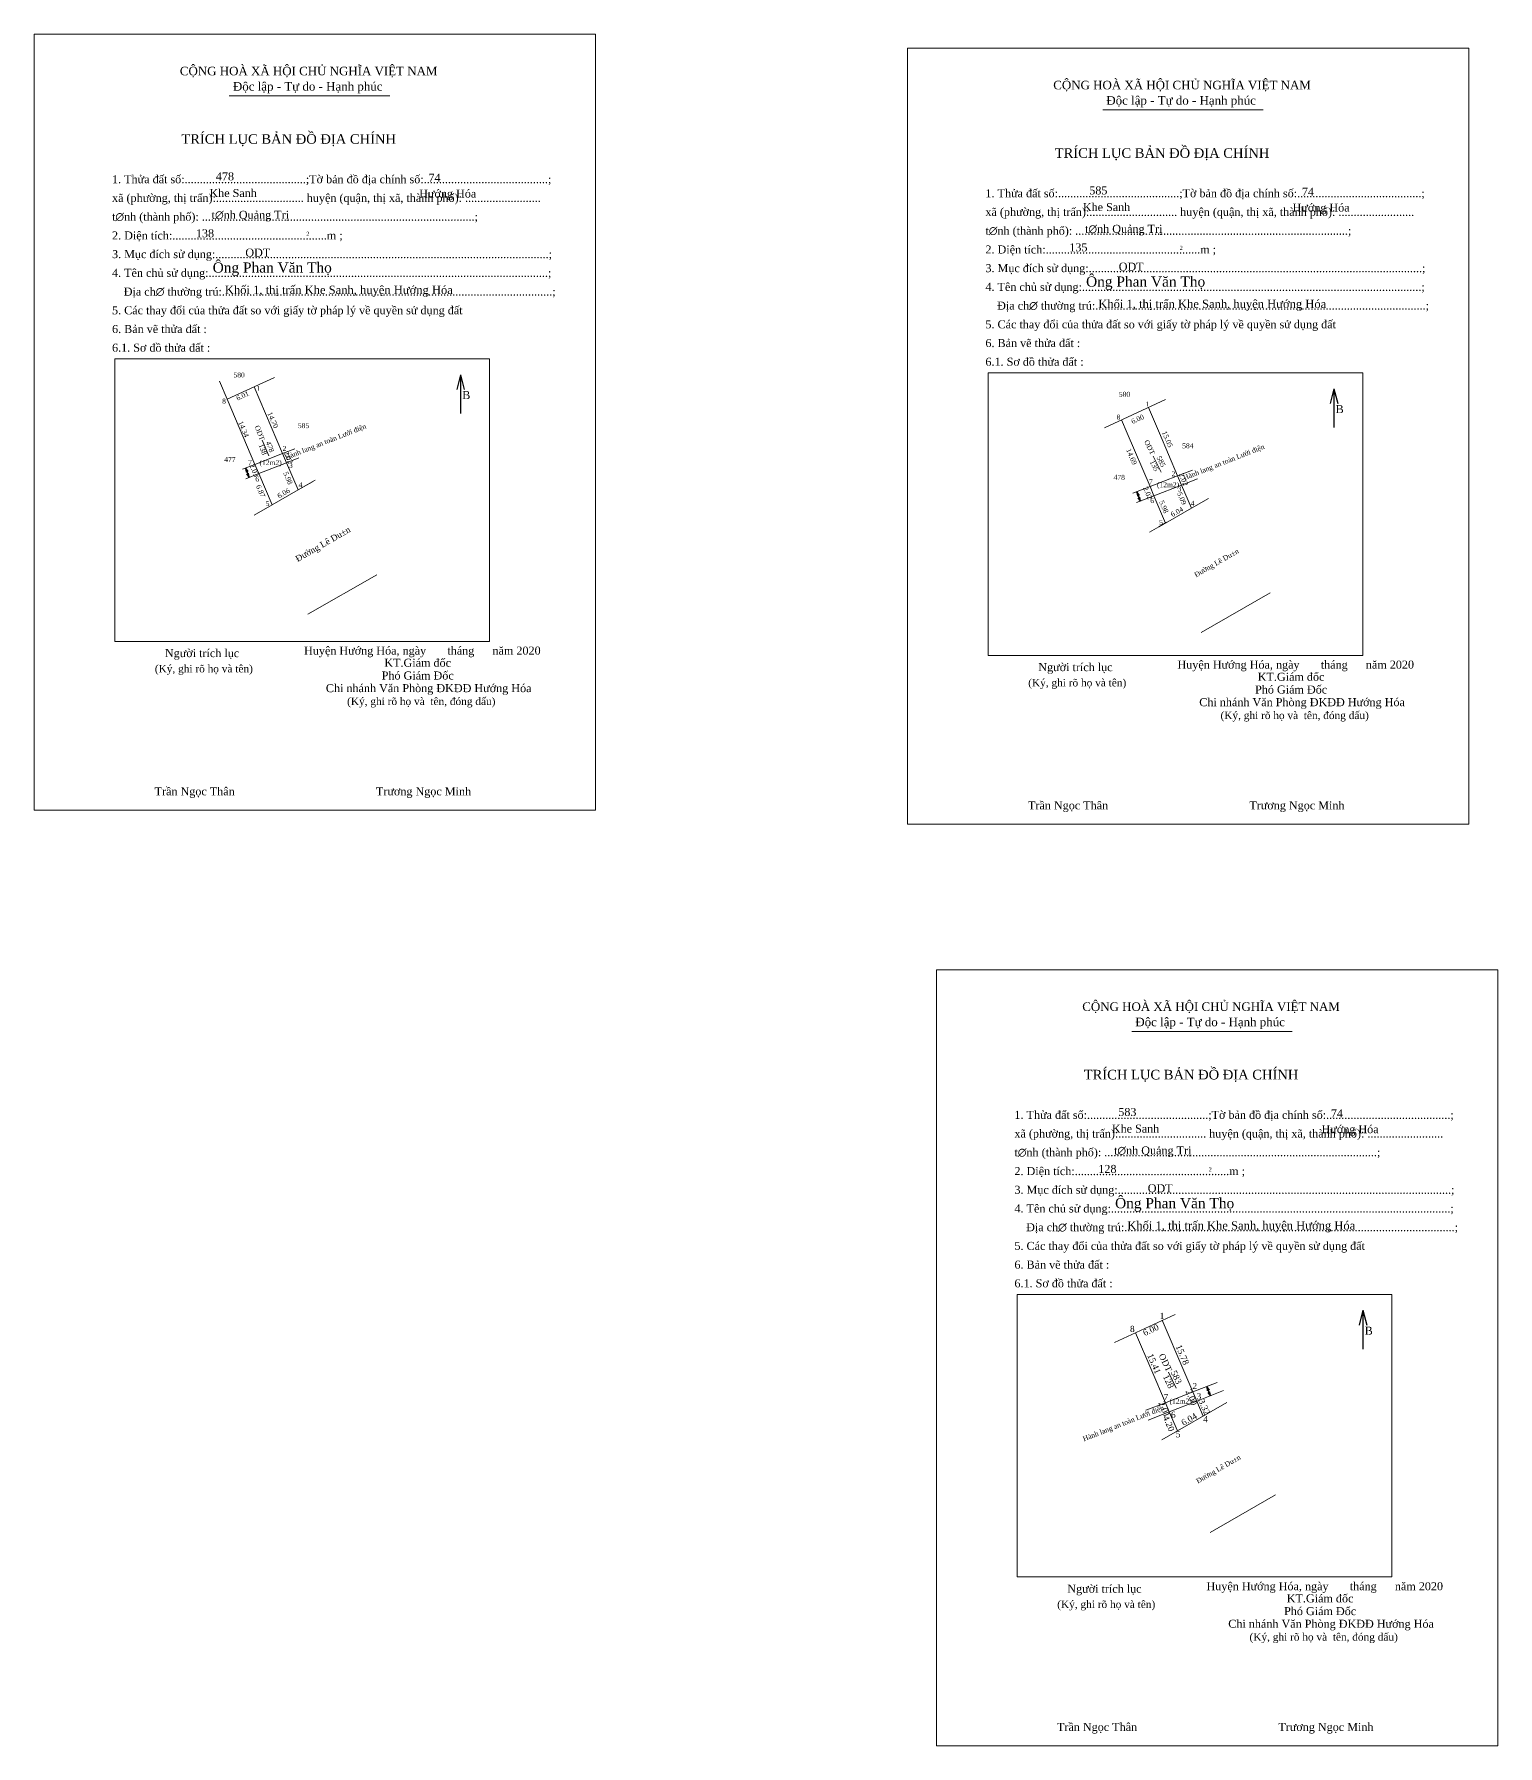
# Model space of a CAD drawing. Header units: metres. Extents: x 549612 to 552411, y 1838750 to 1839254.
# Drawn here: x 549611.8 to 549908, y 1838804.8 to 1839151.3 of the extents above; entities that cross this region are included whole.
import ezdxf
from ezdxf.enums import TextEntityAlignment as Align

# ---------------------------------------------------------------- set-up
doc = ezdxf.new("R2010")
doc.units = ezdxf.units.M
doc.header["$MEASUREMENT"] = 0
doc.linetypes.add('DGN Style 2', pattern=[15.8521, 9.51126, -6.34084])
doc.linetypes.add('DGN Style 4', pattern=[25.379212, 12.68168, -6.34084, 0.015852, -6.34084])
for name, color, linetype, lineweight in [('Level 1', 7, 'Continuous', 0), ('Level 10', 7, 'Continuous', 0), ('Level 63', 7, 'Continuous', 0)]:
    doc.layers.add(name, color=color, linetype=linetype, lineweight=lineweight)
doc.styles.add('Style-VHtime', font='VHtime.shx')
doc.styles.add('Style-VHtimeb', font='VHtimeb.shx')
doc.styles.add('Style-Vntime', font='Vntime.shx')
doc.styles.add('Style-Vntimeb', font='Vntimeb.shx')
doc.styles.add('Style-Vntimei I 0.00000', font='Vntimei.shx')
doc.dimstyles.get("Standard").update_dxf_attribs({"dimtxt": 0.18, "dimasz": 0.18, "dimexe": 0.18, "dimexo": 0.0625, "dimgap": 0.09, "dimtad": 0, "dimtih": 1, "dimtoh": 1, "dimdec": 4, "dimzin": 0, "dimdsep": 46, "dimtxsty": 'Standard', "dimcen": 0.09, "dimadec": 0, "dimazin": 0, "dimtfac": 1, "dimtdec": 4, "dimtofl": 0, "dimtmove": 0, "dimatfit": 3, "dimfxl": 1, "dimtolj": 1, "dimtzin": 0, "dimarcsym": 0})

# ---------------------------------------------------------------- blocks, each defined once
blk = doc.blocks.new('TerminatorOpen_0.5')
at = {"color": 0, "linetype": 'ByBlock', "lineweight": -2}
for q in [(-1, 0.25), (-1, 0), (-1, -0.25)]:
    blk.add_line((0, 0), q, dxfattribs=at)

msp = doc.modelspace()

# ---------------------------------------------------------------- linework, layer by layer
at = {"layer": 'Level 1', "color": 7, "linetype": 'Continuous', "lineweight": 0}
for p, q in [((549837.65, 1839059.68), (549838.45, 1839057.82)), ((549843.24, 1839061.87), (549844.04, 1839060.01))]:
    msp.add_line(p, q, dxfattribs=at)
at = {"layer": 'Level 10', "color": 7, "linetype": 'Continuous', "lineweight": 0, "ltscale": 19161337.188549}
for p, q in [((549651.318271, 1839138.785112), (549683.815514, 1839138.785112)), ((549828.078271, 1839135.945112), (549860.575514, 1839135.945112)), ((549833.948271, 1838949.385112), (549866.445514, 1838949.385112))]:
    msp.add_line(p, q, dxfattribs=at)
at = {"layer": 'Level 10', "color": 7, "linetype": 'Continuous', "lineweight": 13}
for p, q in [((549628.127814, 1839028.363058), (549628.127814, 1839085.532306)), ((549628.127814, 1839085.532306), (549703.94016, 1839085.532306)), ((549703.94016, 1839085.532306), (549703.94016, 1839028.363058)), ((549804.887814, 1839025.523058), (549804.887814, 1839082.692306)), ((549804.887814, 1839082.692306), (549880.70016, 1839082.692306)), ((549880.70016, 1839082.692306), (549880.70016, 1839025.523058)), ((549810.757814, 1838838.963058), (549810.757814, 1838896.132306)), ((549810.757814, 1838896.132306), (549886.57016, 1838896.132306)), ((549886.57016, 1838896.132306), (549886.57016, 1838838.963058))]:
    msp.add_line(p, q, dxfattribs=at)
at = {"layer": 'Level 10', "color": 7, "linetype": 'Continuous', "lineweight": 0}
for p, q in [((549649.3, 1839081.01), (549650.86, 1839077.37)), ((549650.86, 1839077.37), (549660.48, 1839081.81)), ((549656.32, 1839079.89), (549657.47, 1839077.2)), ((549650.86, 1839077.37), (549656.5, 1839064.19)), ((549657.47, 1839077.2), (549662.11, 1839066.38)), ((549828.41, 1839071.59), (549840.81, 1839077.31)), ((549831.87, 1839073.19), (549833.02, 1839070.5)), ((549837.32, 1839075.71), (549839.55, 1839070.5)), ((549833.02, 1839070.5), (549837.65, 1839059.68)), ((549839.55, 1839070.5), (549843.24, 1839061.87)), ((549657.96, 1839069.1), (549659.3, 1839065.94)), ((549662.11, 1839066.38), (549662.9, 1839064.52)), ((549656.5, 1839064.19), (549657.3, 1839062.32)), ((549662.9, 1839064.52), (549665.25, 1839059.02)), ((549838.27, 1839065.84), (549839.89, 1839062.6)), ((549657.3, 1839062.32), (549660, 1839056)), ((549660, 1839056), (549665.25, 1839059.02)), ((549665.25, 1839059.02), (549668.68, 1839060.99)), ((549665.25, 1839059.02), (549668.15, 1839060.69)), ((549844.04, 1839060.01), (549846.04, 1839055.33)), ((549656.35, 1839053.9), (549660, 1839056)), ((549838.45, 1839057.82), (549840.8, 1839052.32)), ((549846.04, 1839055.33), (549849.47, 1839057.3)), ((549839.46, 1839051.56), (549841.08, 1839052.49)), ((549840.8, 1839052.32), (549846.04, 1839055.33)), ((549837.57, 1839050.48), (549839.46, 1839051.56)), ((549667.21, 1839033.85), (549681.16, 1839041.86)), ((549848, 1839030.16), (549861.95, 1839038.17)), ((549830.46, 1838886.46), (549842.74, 1838892.13)), ((549840.13, 1838890.93), (549844.51, 1838880.69)), ((549834.69, 1838888.41), (549837.99, 1838880.69)), ((549837.99, 1838880.69), (549840.75, 1838874.24)), ((549841.39, 1838880.43), (549842.94, 1838877.16)), ((549844.51, 1838880.69), (549846.34, 1838876.42)), ((549846.34, 1838876.42), (549847.12, 1838874.58)), ((549840.01, 1838866.7), (549853.23, 1838874.3)), ((549840.75, 1838874.24), (549841.54, 1838872.39)), ((549841.54, 1838872.39), (549843.19, 1838868.53)), ((549847.12, 1838874.58), (549848.43, 1838871.53)), ((549849.82, 1838847.99), (549863.04, 1838855.59))]:
    msp.add_line(p, q, dxfattribs=at)
at = {"layer": 'Level 10', "color": 7, "linetype": 'DGN Style 4', "lineweight": 0}
for p, q in [((549656.5, 1839064.19), (549662.11, 1839066.38)), ((549662.11, 1839066.38), (549664.59, 1839067.35)), ((549654, 1839063.21), (549656.5, 1839064.19)), ((549662.9, 1839064.52), (549657.3, 1839062.32)), ((549665.41, 1839065.51), (549662.9, 1839064.52)), ((549843.24, 1839061.87), (549846.24, 1839063.04)), ((549657.3, 1839062.32), (549654.63, 1839061.27)), ((549834.2, 1839058.33), (549837.65, 1839059.68)), ((549837.65, 1839059.68), (549843.24, 1839061.87)), ((549844.04, 1839060.01), (549838.45, 1839057.82)), ((549847.23, 1839061.26), (549844.04, 1839060.01)), ((549838.45, 1839057.82), (549834.94, 1839056.44)), ((549840.75, 1838874.24), (549846.34, 1838876.42)), ((549846.34, 1838876.42), (549851.21, 1838878.33)), ((549852.49, 1838876.69), (549847.12, 1838874.58)), ((549836.81, 1838872.7), (549840.75, 1838874.24)), ((549841.54, 1838872.39), (549837.28, 1838870.72)), ((549847.12, 1838874.58), (549841.54, 1838872.39))]:
    msp.add_line(p, q, dxfattribs=at)
at = {"layer": 'Level 10', "color": 7, "linetype": 'Continuous', "lineweight": 0, "flags": 128}
for points in [[(549611.836001, 1839151.2653), (549725.397617, 1839151.2653), (549725.397617, 1838994.195365), (549611.836001, 1838994.195365), (549611.836001, 1839151.2653)], [(549788.596001, 1839148.4253), (549902.157617, 1839148.4253), (549902.157617, 1838991.355365), (549788.596001, 1838991.355365), (549788.596001, 1839148.4253)], [(549794.466001, 1838961.8653), (549908.027617, 1838961.8653), (549908.027617, 1838804.795365), (549794.466001, 1838804.795365), (549794.466001, 1838961.8653)]]:
    msp.add_lwpolyline(points, close=True, dxfattribs=at)
at = {"layer": 'Level 10', "color": 7, "linetype": 'Continuous', "lineweight": 13, "flags": 128}
for points in [[(549628.127814, 1839028.363058), (549703.94016, 1839028.363058)], [(549804.887814, 1839025.523058), (549880.70016, 1839025.523058)], [(549810.757814, 1838838.963058), (549886.57016, 1838838.963058)]]:
    msp.add_lwpolyline(points, dxfattribs=at)

# ---------------------------------------------------------------- texts
at = {"layer": 'Level 10', "color": 7, "linetype": 'Continuous', "lineweight": 0}
for s, height, style, p in [('CéNG HOµ X· HéI CHñ NGHÜA VIÖT NAM', 1.73292, 'Style-VHtimeb', (549641.31, 1839142.95)), ('CéNG HOµ X· HéI CHñ NGHÜA VIÖT NAM', 1.73292, 'Style-VHtimeb', (549818.07, 1839140.11)), ('§éc lËp - Tù do - H¹nh phóc', 1.73292, 'Style-Vntimeb', (549652.05, 1839139.85)), ('§éc lËp - Tù do - H¹nh phóc', 1.73292, 'Style-Vntimeb', (549828.81, 1839137.01)), ('TRÝCH LôC B¶N ®å ®ÞA CHÝNH', 1.94952, 'Style-VHtimeb', (549641.61, 1839129.08)), ('TRÝCH LôC B¶N ®å ®ÞA CHÝNH', 1.94952, 'Style-VHtimeb', (549818.37, 1839126.24)), ('1. Thöa ®Êt sè:........................................;Tê b¶n ®å ®Þa chÝnh sè:.........................................;', 1.62456, 'Style-Vntime', (549627.58, 1839121.1)), ('478', 1.62, 'Style-Vntime', (549648.6, 1839121.68)), ('74', 1.62, 'Style-Vntime', (549691.62, 1839121.4)), ('x· (ph\xadêng, thÞ trÊn):............................. huyÖn (quËn, thÞ x·, thµnh phè): .........................', 1.62414, 'Style-Vntime', (549627.58, 1839117.32)), ('Khe Sanh', 1.62, 'Style-Vntime', (549647.3, 1839118.31)), ('H\xadíng Hãa', 1.62402, 'Style-Vntime', (549689.74, 1839118.2)), ('1. Thöa ®Êt sè:........................................;Tê b¶n ®å ®Þa chÝnh sè:.........................................;', 1.62456, 'Style-Vntime', (549804.34, 1839118.26)), ('585', 1.62, 'Style-Vntime', (549825.36, 1839118.84)), ('74', 1.62, 'Style-Vntime', (549868.38, 1839118.56)), ('t∅nh (thµnh phè): ..........................................................................................;', 1.62414, 'Style-Vntime', (549627.58, 1839113.52)), ('t∅nh Qu¶ng TrÞ', 1.62456, 'Style-Vntime', (549647.74, 1839113.9)), ('x· (ph\xadêng, thÞ trÊn):............................. huyÖn (quËn, thÞ x·, thµnh phè): .........................', 1.62414, 'Style-Vntime', (549804.34, 1839114.48)), ('Khe Sanh', 1.62, 'Style-Vntime', (549824.06, 1839115.47)), ('H\xadíng Hãa', 1.62402, 'Style-Vntime', (549866.5, 1839115.36)), ('2. DiÖn tÝch:...................................................m ;', 1.62414, 'Style-Vntime', (549627.58, 1839109.72)), ('t∅nh (thµnh phè): ..........................................................................................;', 1.62414, 'Style-Vntime', (549804.34, 1839110.68)), ('t∅nh Qu¶ng TrÞ', 1.62456, 'Style-Vntime', (549824.5, 1839111.06)), ('3. Môc ®Ých sö dông:..............................................................................................................;', 1.62456, 'Style-Vntime', (549627.58, 1839105.94)), ('2. DiÖn tÝch:...................................................m ;', 1.62414, 'Style-Vntime', (549804.34, 1839106.88)), ('3. Môc ®Ých sö dông:..............................................................................................................;', 1.62456, 'Style-Vntime', (549804.34, 1839103.1)), ('4. Tªn chñ sö dông:................................................................................................................;', 1.62456, 'Style-Vntime', (549627.58, 1839102.15)), ('4. Tªn chñ sö dông:................................................................................................................;', 1.62456, 'Style-Vntime', (549804.34, 1839099.31)), ('§Þa ch∅ th\xadêng tró:.............................................................................................................;', 1.62456, 'Style-Vntime', (549629.95, 1839098.36)), ('§Þa ch∅ th\xadêng tró:.............................................................................................................;', 1.62456, 'Style-Vntime', (549806.71, 1839095.52)), ('5. C¸c thay ®æi cña thöa ®Êt so víi giÊy tê ph¸p lý vÒ quyÒn sö dông ®Êt', 1.62456, 'Style-Vntime', (549627.58, 1839094.57)), ('6. B¶n vÏ thöa ®Êt :', 1.62456, 'Style-Vntime', (549627.58, 1839090.78)), ('5. C¸c thay ®æi cña thöa ®Êt so víi giÊy tê ph¸p lý vÒ quyÒn sö dông ®Êt', 1.62456, 'Style-Vntime', (549804.34, 1839091.73)), ('6.1. S¬ ®å thöa ®Êt :', 1.62456, 'Style-Vntime', (549627.58, 1839087)), ('6. B¶n vÏ thöa ®Êt :', 1.62456, 'Style-Vntime', (549804.34, 1839087.94)), ('6.1. S¬ ®å thöa ®Êt :', 1.62456, 'Style-Vntime', (549804.34, 1839084.16)), ('B', 1.62456, 'Style-VHtimeb', (549698.46, 1839077.41)), ('B', 1.62456, 'Style-VHtimeb', (549875.22, 1839074.57)), ('CéNG HOµ X· HéI CHñ NGHÜA VIÖT NAM', 1.73292, 'Style-VHtimeb', (549823.94, 1838953.55)), ('§éc lËp - Tù do - H¹nh phóc', 1.73292, 'Style-Vntimeb', (549834.68, 1838950.45)), ('TRÝCH LôC B¶N ®å ®ÞA CHÝNH', 1.94952, 'Style-VHtimeb', (549824.24, 1838939.68)), ('1. Thöa ®Êt sè:........................................;Tê b¶n ®å ®Þa chÝnh sè:.........................................;', 1.62456, 'Style-Vntime', (549810.21, 1838931.7)), ('583', 1.62, 'Style-Vntime', (549831.23, 1838932.28)), ('74', 1.62, 'Style-Vntime', (549874.25, 1838932)), ('x· (ph\xadêng, thÞ trÊn):............................. huyÖn (quËn, thÞ x·, thµnh phè): .........................', 1.62414, 'Style-Vntime', (549810.21, 1838927.92)), ('Khe Sanh', 1.62, 'Style-Vntime', (549829.93, 1838928.91)), ('H\xadíng Hãa', 1.62402, 'Style-Vntime', (549872.37, 1838928.8)), ('t∅nh (thµnh phè): ..........................................................................................;', 1.62414, 'Style-Vntime', (549810.21, 1838924.12)), ('t∅nh Qu¶ng TrÞ', 1.62456, 'Style-Vntime', (549830.37, 1838924.5)), ('2. DiÖn tÝch:...................................................m ;', 1.62414, 'Style-Vntime', (549810.21, 1838920.32)), ('3. Môc ®Ých sö dông:..............................................................................................................;', 1.62456, 'Style-Vntime', (549810.21, 1838916.54)), ('4. Tªn chñ sö dông:................................................................................................................;', 1.62456, 'Style-Vntime', (549810.21, 1838912.75)), ('§Þa ch∅ th\xadêng tró:.............................................................................................................;', 1.62456, 'Style-Vntime', (549812.58, 1838908.96)), ('5. C¸c thay ®æi cña thöa ®Êt so víi giÊy tê ph¸p lý vÒ quyÒn sö dông ®Êt', 1.62456, 'Style-Vntime', (549810.21, 1838905.17)), ('6. B¶n vÏ thöa ®Êt :', 1.62456, 'Style-Vntime', (549810.21, 1838901.38)), ('6.1. S¬ ®å thöa ®Êt :', 1.62456, 'Style-Vntime', (549810.21, 1838897.6)), ('B', 1.62456, 'Style-VHtimeb', (549881.09, 1838888.01))]:
    msp.add_text(s, height=height, dxfattribs=dict(at, style=style)).set_placement(p)
for s, height, style, p in [('138', 1.62, 'Style-Vntime', (549644.56, 1839111.78)), ('2', 0.81198, 'Style-Vntime', (549666.9, 1839111.27198)), ('ODT', 1.62, 'Style-VHtime', (549654.56, 1839107.87)), ('135', 1.62, 'Style-Vntime', (549821.32, 1839108.94)), ('2', 0.81198, 'Style-Vntime', (549843.66, 1839108.43198)), ('¤ng Phan V¨n Thä', 2.05998, 'Style-Vntime', (549647.95, 1839105.06998)), ('ODT', 1.62, 'Style-VHtime', (549831.32, 1839105.03)), ('Khèi 1, thÞ trÊn Khe Sanh, huyÖn H\xadíng Hãa', 1.68, 'Style-Vntime', (549650.42, 1839100.36)), ('¤ng Phan V¨n Thä', 2.05998, 'Style-Vntime', (549824.71, 1839102.22998)), ('Khèi 1, thÞ trÊn Khe Sanh, huyÖn H\xadíng Hãa', 1.68, 'Style-Vntime', (549827.18, 1839097.52)), ('128', 1.62, 'Style-Vntime', (549827.19, 1838922.38)), ('2', 0.81198, 'Style-Vntime', (549849.53, 1838921.87198)), ('ODT', 1.62, 'Style-VHtime', (549837.19, 1838918.47)), ('¤ng Phan V¨n Thä', 2.05998, 'Style-Vntime', (549830.58, 1838915.66998)), ('Khèi 1, thÞ trÊn Khe Sanh, huyÖn H\xadíng Hãa', 1.68, 'Style-Vntime', (549833.05, 1838910.96))]:
    msp.add_text(s, height=height, dxfattribs=dict(at, style=style)).set_placement(p, align=Align.TOP_LEFT)
for s, height, style, p in [('580', 1.00002, 'Style-Vntime', (549653.301953, 1839082.78002)), ('580', 1.00002, 'Style-Vntime', (549832.491953, 1839078.87002)), ('585', 1.00002, 'Style-Vntime', (549666.334924, 1839072.53002)), ('584', 1.00002, 'Style-Vntime', (549845.31176, 1839068.46002)), ('477', 1.00002, 'Style-Vntime', (549651.43467, 1839065.67002)), ('478', 1.00002, 'Style-Vntime', (549831.421953, 1839062.07002)), ('Ng\xadêi trÝch lôc', 1.62456, 'Style-Vntimeb', (549645.800076, 1839026.79456)), ('HuyÖn H\xadíng Hãa, ngµy       th¸ng      n¨m 2020', 1.62456, 'Style-Vntime', (549690.384682, 1839027.30456)), ('KT.Gi¸m ®èc', 1.62456, 'Style-Vntimeb', (549689.440906, 1839024.84456)), ('HuyÖn H\xadíng Hãa, ngµy       th¸ng      n¨m 2020', 1.62456, 'Style-Vntime', (549867.144682, 1839024.46456)), ('(Ký, ghi râ hä vµ tªn)', 1.51632, 'Style-Vntimei I 0.00000', (549646.161423, 1839023.59632)), ('Phã Gi¸m §èc', 1.62456, 'Style-Vntimeb', (549689.444938, 1839022.26456)), ('(Ký, ghi râ hä vµ tªn)', 1.51632, 'Style-Vntimei I 0.00000', (549822.921423, 1839020.75632)), ('Ng\xadêi trÝch lôc', 1.62456, 'Style-Vntimeb', (549822.560076, 1839023.95456)), ('KT.Gi¸m ®èc', 1.62456, 'Style-Vntimeb', (549866.200906, 1839022.00456)), ('Chi nh¸nh V¨n Phßng §K§§ H\xadíng Hãa', 1.62456, 'Style-Vntimeb', (549691.666651, 1839019.70456)), ('Phã Gi¸m §èc', 1.62456, 'Style-Vntimeb', (549866.204938, 1839019.42456)), ('(Ký, ghi râ hä vµ  tªn, ®ãng dÊu)', 1.51632, 'Style-Vntimei I 0.00000', (549690.166015, 1839016.98632)), ('Chi nh¸nh V¨n Phßng §K§§ H\xadíng Hãa', 1.62456, 'Style-Vntimeb', (549868.426651, 1839016.86456)), ('(Ký, ghi râ hä vµ  tªn, ®ãng dÊu)', 1.51632, 'Style-Vntimei I 0.00000', (549866.926015, 1839014.14632)), ('TrÇn Ngäc Th©n', 1.62414, 'Style-Vntime', (549644.303163, 1838998.81414)), ('Tr\xad¬ng Ngäc Minh', 1.62456, 'Style-Vntime', (549690.615242, 1838998.81456)), ('TrÇn Ngäc Th©n', 1.62414, 'Style-Vntime', (549821.063163, 1838995.97414)), ('Tr\xad¬ng Ngäc Minh', 1.62456, 'Style-Vntime', (549867.375242, 1838995.97456)), ('Ng\xadêi trÝch lôc', 1.62456, 'Style-Vntimeb', (549828.430076, 1838837.39456)), ('HuyÖn H\xadíng Hãa, ngµy       th¸ng      n¨m 2020', 1.62456, 'Style-Vntime', (549873.014682, 1838837.90456)), ('(Ký, ghi râ hä vµ tªn)', 1.51632, 'Style-Vntimei I 0.00000', (549828.791423, 1838834.19632)), ('KT.Gi¸m ®èc', 1.62456, 'Style-Vntimeb', (549872.070906, 1838835.44456)), ('Chi nh¸nh V¨n Phßng §K§§ H\xadíng Hãa', 1.62456, 'Style-Vntimeb', (549874.296651, 1838830.30456)), ('Phã Gi¸m §èc', 1.62456, 'Style-Vntimeb', (549872.074938, 1838832.86456)), ('(Ký, ghi râ hä vµ  tªn, ®ãng dÊu)', 1.51632, 'Style-Vntimei I 0.00000', (549872.796015, 1838827.58632)), ('TrÇn Ngäc Th©n', 1.62414, 'Style-Vntime', (549826.933163, 1838809.41414)), ('Tr\xad¬ng Ngäc Minh', 1.62456, 'Style-Vntime', (549873.245242, 1838809.41456))]:
    msp.add_text(s, height=height, dxfattribs=dict(at, style=style)).set_placement(p, align=Align.TOP_CENTER)
at = {"layer": 'Level 10', "color": 7, "linetype": 'Continuous', "lineweight": 0, "style": 'Style-Vntime'}
for s, height, p in [(' 1', 1.00002, (549657.549023, 1839079.08)), (' 8', 1.00002, (549650.631831, 1839076.49)), (' 2', 1.00002, (549662.858779, 1839066.93)), (' 7', 1.00002, (549655.897265, 1839064.09)), (' 3', 1.00002, (549664.158383, 1839063.48)), (' 6', 1.00002, (549657.35585, 1839060.72)), (' 4', 1.00002, (549666.101445, 1839059.52)), (' 5', 1.00002, (549659.447773, 1839055.75)), (' 8', 1.24998, (549834.547245, 1838888.55)), (' 1', 1.24998, (549840.553735, 1838891.19)), (' 7', 1.24998, (549841.349039, 1838874.77)), (' 2', 1.24998, (549847.17343, 1838877)), (' 3', 1.24998, (549848.025436, 1838874.93)), (' 6', 1.24998, (549842.839768, 1838871.2)), (' 5', 1.24998, (549843.824673, 1838867.24)), (' 4', 1.24998, (549849.371763, 1838870.29))]:
    msp.add_text(s, height=height, dxfattribs=at).set_placement(p, align=Align.RIGHT)
for s, height, rotation, p in [('6.01', 1.00002, 24.775142, (549654.208876, 1839077.609481)), ('14.34', 1.00002, 293.167103, (549653.755461, 1839071.125216)), ('14.70', 1.00002, 293.198592, (549659.670216, 1839072.966164)), ('2.02', 1.00002, 293.012444, (549662.797251, 1839065.426979)), ('2.03', 1.00002, 293.161603, (549655.884013, 1839062.77212)), ('5.98', 1.00002, 293.135697, (549662.740115, 1839061.22654)), ('6.87', 1.00002, 293.132908, (549657.199345, 1839058.571608)), ('6.06', 1.00002, 29.909153, (549662.550426, 1839057.939731)), ('§\xadêng Lª Du±n', 1.24998, 29.881536, (549670.567217, 1839047.508562)), ('§\xadêng Lª Du±n', 1.00002, 29.881536, (549851.355905, 1839043.814925)), ('6.00', 1.24998, 24.855236, (549838.079302, 1838888.411882)), ('15.78', 1.24998, 293.169992, (549843.644398, 1838883.707404)), ('15.41', 1.24998, 293.154656, (549837.903255, 1838881.898823)), ('2.00', 1.24998, 292.972722, (549845.448875, 1838875.061628)), ('2.01', 1.24998, 293.123792, (549839.96166, 1838872.67472)), ('6.04', 1.24998, 29.791961, (549845.861629, 1838870.345131)), ('3.32', 1.24998, 293.243919, (549848.064356, 1838873.14604)), ('4.20', 1.24998, 293.144825, (549840.872833, 1838869.793312)), ('§\xadêng Lª Du±n', 1.00002, 29.881536, (549851.725905, 1838860.374925))]:
    msp.add_text(s, height=height, rotation=rotation, dxfattribs=at).set_placement(p, align=Align.CENTER)
at = {"layer": 'Level 10', "color": 7, "linetype": 'DGN Style 2', "lineweight": 0, "style": 'Style-Vntime'}
for height, rotation, p in [(1.00002, 290.689569, (549657.468903, 1839070.559134)), (1.00002, 296.531458, (549837.573024, 1839067.640261)), (1.24998, 295.334686, (549840.768132, 1838882.360904))]:
    msp.add_text('ODT', height=height, rotation=rotation, dxfattribs=at).set_placement(p, align=Align.MIDDLE_CENTER)
at = {"layer": 'Level 10', "color": 7, "linetype": 'DGN Style 4', "lineweight": 0, "style": 'Style-Vntime'}
for p in [(549670.973894, 1839068.308827), (549852.763894, 1839064.178827), (549832.433894, 1838869.628827)]:
    msp.add_text('Hµnh lang an toµn L\xadíi ®iÖn', height=1.00002, rotation=21.525383, dxfattribs=at).set_placement(p, align=Align.CENTER)
at = {"layer": 'Level 10', "color": 7, "linetype": 'Continuous', "lineweight": 0, "style": 'Style-Vntime'}
for s, height, rotation, p in [('138', 1.00002, 290.689569, (549658.562456, 1839067.394686)), ('478', 1.00002, 290.689569, (549660.022456, 1839067.944686)), ('585', 1.00002, 296.531458, (549840.355728, 1839065.003391)), ('135', 1.00002, 296.531458, (549838.975728, 1839064.133391)), ('128', 1.24998, 295.334686, (549841.954971, 1838878.805522)), ('583', 1.24998, 295.334686, (549843.546026, 1838879.664416))]:
    msp.add_text(s, height=height, rotation=rotation, dxfattribs=at).set_placement(p, align=Align.TOP_CENTER)
for p in [(549659.66995, 1839064.54001), (549841.30995, 1839060.07001), (549843.84995, 1838874.55001)]:
    msp.add_text('(12m2)', height=1.00002, dxfattribs=at).set_placement(p, align=Align.MIDDLE_CENTER)
at = {"layer": 'Level 63', "color": 7, "linetype": 'Continuous', "lineweight": 0, "style": 'Style-Vntime'}
for s, p in [(' 1', (549837.479023, 1839075.91)), (' 8', (549831.641831, 1839073.25)), (' 2', (549842.768779, 1839061.78)), (' 7', (549838.197265, 1839060.17)), (' 3', (549843.998383, 1839058.71)), (' 6', (549838.45585, 1839056.36)), (' 4', (549846.641445, 1839055.81)), (' 5', (549840.257773, 1839051.95))]:
    msp.add_text(s, height=1.00002, dxfattribs=at).set_placement(p, align=Align.RIGHT)
for s, rotation, p in [('6.00', 24.815128, (549835.339815, 1839072.900795)), ('15.05', 293.158608, (549840.712573, 1839069.091416)), ('14.69', 293.162753, (549833.476175, 1839065.563265)), ('2.02', 293.272903, (549843.982033, 1839060.959023)), ('2.02', 293.272903, (549836.752033, 1839058.199023)), ('5.98', 293.135697, (549840.000115, 1839055.39654)), ('6.04', 29.874244, (549843.344528, 1839054.15554)), ('5.09', 293.139461, (549843.626994, 1839057.114035))]:
    msp.add_text(s, height=1.00002, rotation=rotation, dxfattribs=at).set_placement(p, align=Align.CENTER)

# ---------------------------------------------------------------- leaders
at = {"layer": 'Level 10', "color": 7, "linetype": 'Continuous', "lineweight": 13}
for points in [[(549698.12, 1839082.35), (549698.12, 1839074.5)], [(549874.88, 1839079.51), (549874.88, 1839071.66)], [(549880.75, 1838892.95), (549880.75, 1838885.1)]]:
    msp.add_leader(points, dimstyle='Standard', override={"dimtxt": 3, "dimasz": 3, "dimgap": 0, "dimtxsty": 'Style-Vntime', "dimldrblk": 'TerminatorOpen_0.5'}, dxfattribs=at)
at = {"layer": 'Level 10', "color": 7, "linetype": 'Continuous', "lineweight": 0}
for points in [[(549654.6, 1839063.42), (549655.34, 1839061.58)], [(549655.34, 1839061.58), (549654.6, 1839063.42)], [(549834.98, 1839058.59), (549835.72, 1839056.75)], [(549835.72, 1839056.75), (549834.98, 1839058.59)], [(549849.13, 1838877.47), (549849.87, 1838875.63)], [(549849.87, 1838875.63), (549849.13, 1838877.47)]]:
    msp.add_leader(points, dimstyle='Standard', override={"dimtxt": 0.8, "dimasz": 0.8, "dimgap": 0, "dimtxsty": 'Style-Vntime', "dimldrblk": 'TerminatorOpen_0.5'}, dxfattribs=at)

doc.saveas('drawing.dxf')
